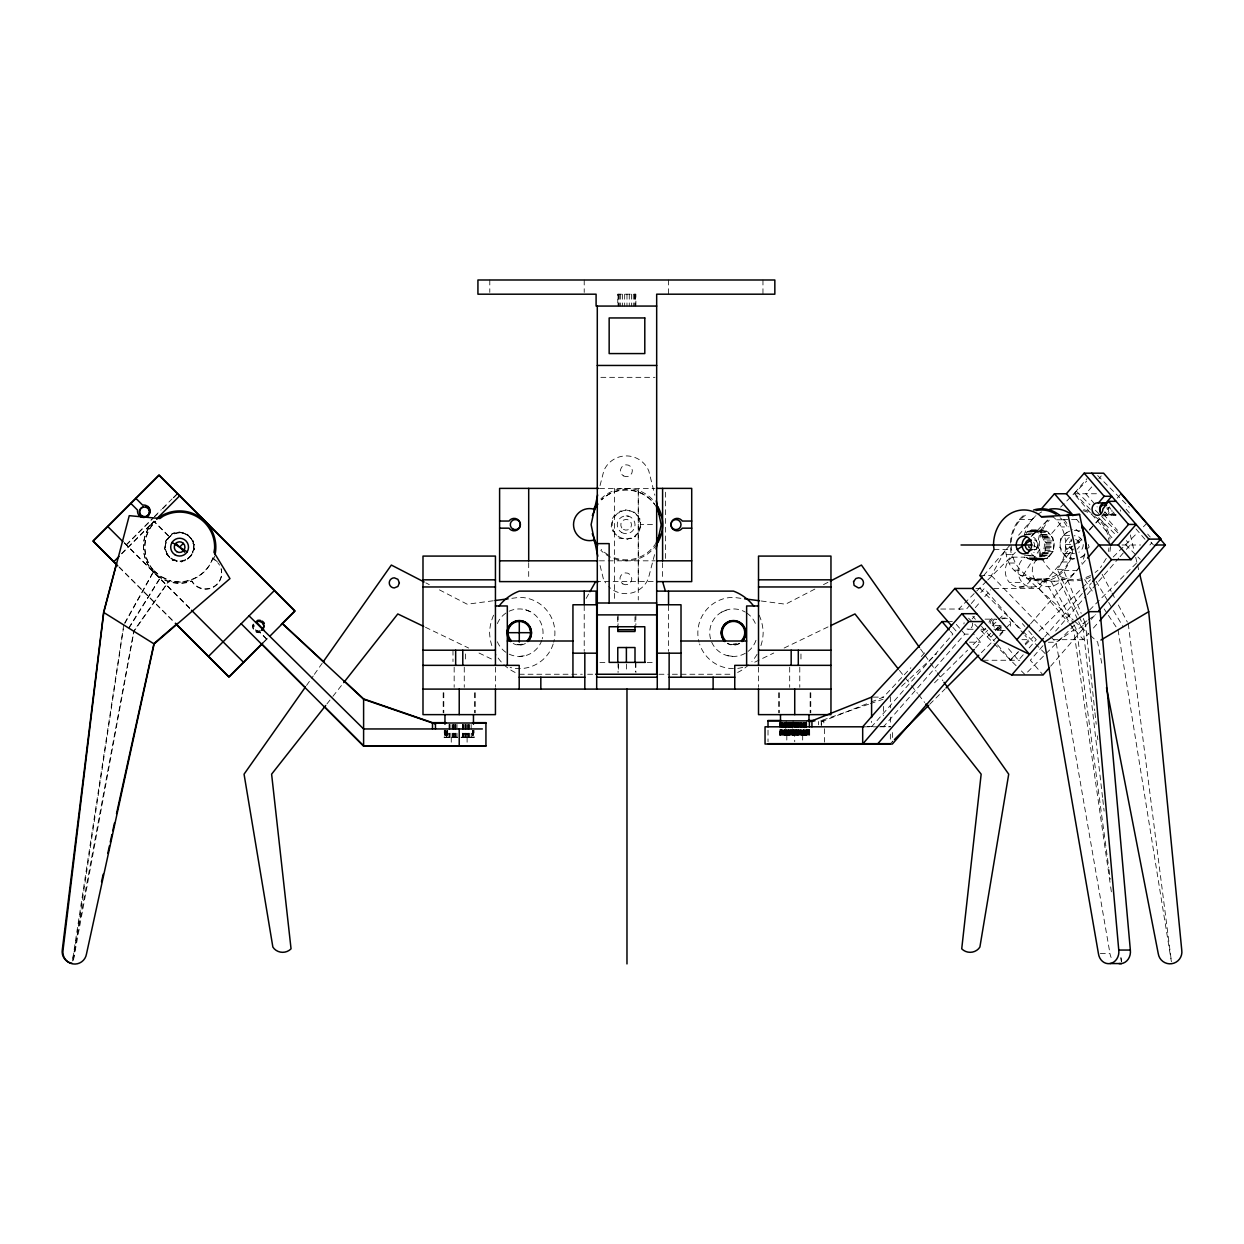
<?xml version="1.0" encoding="UTF-8"?>
<svg xmlns="http://www.w3.org/2000/svg" width="1244" height="1244" viewBox="0 0 1244 1244"><rect width="100%" height="100%" fill="white"/><g stroke="black" fill="none" stroke-linecap="round" stroke-linejoin="round"><path stroke-width="0.75" stroke-dasharray="5 3.75" d="M818.49 724.801L818.49 721.536M821.242 725.174L821.242 720.867M1034.091 557.11L1025.927 557.11L1031.229 559.847L1033.297 558.883L1035.568 559.784L1036.75 558.276L1039.378 558.261L1044.976 551.59L1053.139 551.59L1054.228 542.306L1052.922 540.953L1044.742 540.953L1044.727 537.921L1040.995 534.422L1040.45 532.463L1038.165 531.079L1036.454 531.623L1034.899 529.913L1033.204 531.11L1031.696 530.068L1029.752 531.717L1028.166 531.25L1026.316 533.8M1042.41 553.938L1050.574 553.938L1053.139 551.59M1078.455 615.096L1057.307 569.332C1069.607 554.249 1068.472 529.135 1052.968 516.726M979.821 575.583L991.39 575.583L1005.65 549.553C1007.593 592.035 1073.448 588.536 1071.566 546.194M1041.041 555.633L1049.205 555.633L1050.574 553.938M1044.976 551.59L1046.173 543.193L1044.742 540.953M1108.513 551.465L1108.948 547.842M1084.861 553.642L1084.675 555.011L1080.29 558.432M1052.922 540.953L1052.906 537.921L1049.159 534.422L1048.614 532.463L1046.328 531.079L1044.618 531.623L1043.063 529.913L1041.368 531.11L1039.86 530.068L1037.916 531.717L1036.33 531.25L1030.934 536.537M73.349 960.073L123.327 628.904M123.778 624.612L72.339 961.441L133.839 630.926L169.308 580.264C187.191 585.893 207.701 575.039 213.097 557.079M73.474 960.073L133.979 631.361L169.371 580.653C187.269 586.235 207.748 575.35 213.113 557.39M600.028 485.595L603.869 470.636A24.398 24.398 0 0 1 648.762 470.854L654.873 495.236M654.577 554.606L648.233 578.927A24.398 24.398 0 0 1 608.611 586.546M1038.46 558.774L1046.624 558.774L1049.205 555.633M1079.854 566.284A36.231 31.364 -90 0 1 1046.36 579.984L1043.949 579.051A16.032 13.886 90 0 1 1022.117 582.363L1009.351 582.363A16.032 13.886 -90 0 1 1012.227 557.141L1011.403 554.373A36.231 31.364 -90 0 1 1010.346 544.996M1106.258 558.385L1100.52 567.637M214.606 556.146L213.657 559.287A16.032 16.032 0 0 1 219.535 565.165M124.851 623.384L153.992 571.043C141.116 557.405 141.925 534.22 155.718 521.516M124.711 622.917L153.945 570.623C141.085 556.97 141.94 533.785 155.764 521.112M586.126 598.442L588.987 593.388M128.941 628.22L161.036 576.858L169.371 580.653M128.801 627.769L160.989 576.454L169.308 580.264M1039.875 549.008L1023.283 574.946L1073.323 620.072M306.537 685.46L313.239 675.958M314.359 674.372L322.165 663.285M326.892 703.98L331.697 697.868M332.91 696.345L342.52 684.138M983.693 575.505L1011.108 543.846M1018.587 535.215L1035.988 515.109M970.102 604.911L966.526 609.031L937.059 609.031M971.284 603.542L976.042 598.053M980.785 592.564L984.346 588.459L1023.641 633.834M975.296 607.663L980.039 602.174M984.797 596.685L990.737 589.827M1090.397 512.792L1073.93 493.759L1086.992 478.676M1091.75 486.902L1085.81 493.759L1097.208 506.946M1098.872 478.676L1101.251 475.939M1032.986 555.073A14.259 12.347 -90 0 0 1050.434 555.073A14.259 12.347 -90 0 0 1050.434 534.92L1063.9 519.386L1076.666 519.386L1079.123 522.231M975.56 647.984L980.599 642.168L973.663 634.145M995.262 630.786L999.803 624.364M990.893 637.161L994.391 633.134M993.8 588.459L1038.989 588.459L1073.043 549.117M1078.097 543.301L1081.876 538.932M1089.449 530.177L1094.487 524.362M1095.762 522.9L1109.632 506.883M1117.205 498.129L1120.984 493.759M999.632 635.824L1004.281 630.459M1030.545 623.85L1086.525 559.225M1018.027 652.027L1010.89 660.253L995.682 642.697M1025.149 643.801L1028.71 639.68L1024.916 635.295M1023.221 654.779L1018.463 660.253L1007.22 647.269M1029.161 647.906L1036.283 639.68L1026.144 627.971M1044.711 636.897L1082.56 593.201M1083.819 591.74L1091.392 583.001M1042.985 645.667L1030.343 660.253L1043.078 674.963M1055.612 631.081L1085.95 596.063M1087.209 594.601L1118.791 558.121M1120.066 556.674L1125.12 550.828M1126.38 549.366L1130.174 544.996L1126.364 540.611M1149.907 544.996L1151.726 542.897M1050.667 666.193L1089.884 620.912M1091.144 619.45L1096.197 613.603M1053.233 639.68L1083.353 639.68L1088.391 633.849M1093.445 628.033L1098.483 622.202M972.124 618.952L974.441 616.324M968.314 634.145L964.753 634.145L883.473 726.807L883.473 723.091M871.189 702.005L883.473 697.122L910.857 667.748M921.275 656.552L925.194 652.354M1087.629 548.588L1089.184 547.018L1088.22 544.639L1089.153 542.026M126.282 544.67L153.245 517.722M154.598 516.369L161.331 509.62M162.684 508.283L172.123 498.844M173.46 497.491L177.503 493.448M126.282 545.043L153.245 518.079M154.598 516.726L157.288 514.036M162.684 508.641L168.064 503.245M173.46 497.864L177.503 493.806M121.694 553.456L153.992 521.158L169.526 536.693M121.694 553.829L153.992 521.531L169.526 537.066M263.075 642.604L267.911 637.768M263.868 642.184L267.911 638.141M986.523 581.228L959.077 608.658L961.799 611.379M987.783 579.968L1015.337 552.414M1031.12 536.63L1048.739 519.012A36.231 36.231 0 0 0 1039.362 554L1040.295 556.783A16.032 16.032 0 0 0 1036.967 582.005A16.032 16.032 0 0 0 1062.189 578.678L1064.973 579.626A36.231 36.231 0 0 0 1090.801 576.905M1060.619 507.117L1086.696 481.055M982.169 631.765L986.197 627.738M1064.273 554.715L1073.09 545.883M1076.869 542.104L1084.426 534.547M1089.604 529.369L1094.782 524.191M1096.073 522.9L1099.96 519.012A36.231 36.231 0 0 1 1110.13 538.963M987.207 636.804L992.588 631.423M890.346 743.663L893.068 740.942M929.734 704.275L945.113 688.896M981.345 652.665L1012.787 621.222M1010.315 659.895L1018.541 651.654M1025.398 644.812L1033.64 636.57M1039.004 631.19L1081.005 589.205M1082.358 587.852L1090.475 579.72M1113.224 556.985L1137.918 532.292M1143.407 526.803L1146.144 524.051M1074.396 625.188L1025.009 674.59L1019.66 669.241M1089.495 610.104L1138.898 560.702M934.508 682.832L967.63 650.13M973.15 644.672L987.674 630.335M992.354 625.716L1004.903 613.339M901.558 686.33L908.571 679.83M909.97 678.524L936.592 653.784M1095.109 572.489L1097.986 570.234M1046.624 558.774L1044.913 558.276L1042.97 559.909L1041.461 558.883L1039.968 559.924L1031.229 559.847M1086.945 620.834L1082.529 623.882L1102.557 797.575M1088.407 619.807L1095.762 614.707M1074.334 558.509L1071.939 559.458L1070.555 557.981L1068.596 558.509L1065.968 557.125L1065.315 555.182L1061.054 551.636L1061.039 548.604L1059.546 547.236L1060.79 538.139L1068.549 530.861M1066.683 549.179L1082 540.083A8.91 8.91 0 0 0 1074.241 535.729M814.867 589.081L785.555 604.211L759.509 600.774M823.481 584.633L828.659 581.974M754.735 662.181L773.752 653.022M784.124 648.046L829.048 626.416M1012.227 557.141L1024.994 557.141A16.032 13.886 -90 0 0 1022.117 582.363M1090.553 575.474L1083.819 578.367L1093.445 592.844M721.598 612.11L727.32 609.747M821.258 721.893L869.432 702.704M868.592 704.259L821.46 720.509L821.46 725.33M870.411 703.622L883.1 699.252M1039.393 559.847L1038.196 558.369L1036.501 558.914L1034.215 557.53L1033.655 555.586L1024.356 555.384M1080.103 530.737L1078.113 531.281L1076.324 529.571L1074.365 530.753L1072.623 529.695M1036.003 580.031L1049.781 578.678L1073.09 623.166M1082.016 578.615C1061.21 584.105 1039.206 566.424 1039.315 545.059A35.034 35.034 0 0 1 1049.267 520.163M493.246 600.774L467.2 604.211L437.904 589.081M511.859 598.333L519.292 597.353A35.625 35.625 0 0 1 553.704 642.199M522.371 644.159L519.292 644.563A11.88 11.88 0 0 1 516.229 644.159M519.292 656.443L525.45 655.635M1102.371 515.918L1115.806 514.985M600.852 377.336L654.966 377.336M599.561 488.379L654.982 488.379M1073.93 493.759L1099.96 493.759M1106.507 508.034L1110.301 508.034L1110.426 509.091A6.236 5.396 -90 0 1 1102.324 514.487M1104.299 514.969L1116.179 514.969A5.054 4.37 -90 0 1 1111.809 509.916M1019.52 519.386L1032.302 519.386M1056.56 519.79L1062.5 519.79L1067.43 526.943L1061.49 526.943M640.629 524.61A14.259 14.259 0 0 1 619.263 536.957A14.259 14.259 0 0 1 619.263 512.264A14.259 14.259 0 0 1 640.629 524.61L655.277 524.61M1031.696 530.068L1043.063 529.913M1030.918 530.208L1039.098 530.208M1032.053 530.737L1041.71 530.737M1033.204 531.11L1046.328 531.079M1028.166 531.25L1036.33 531.25M1036.454 531.623L1044.618 531.623M1029.752 531.717L1037.916 531.717M1027.046 531.919L1035.21 531.919M1040.45 532.463L1048.614 532.463M1027.948 533.8L1034.479 533.8M1025.616 534.422L1033.78 534.422M1040.995 534.422L1049.159 534.422M1024.263 534.687L1032.427 534.687M1042.177 534.609L1050.34 534.609M1064.646 535.34L1070.586 535.34M1042.379 535.962L1050.542 535.962M1043.078 536.226L1051.242 536.226M1043.125 537.081L1051.289 537.081M1044.385 537.735L1052.548 537.735M1045.178 538.979L1053.341 538.979M1046.064 542.306L1054.228 542.306M1046.173 543.193L1054.337 543.193M1065.813 544.39L1071.753 544.39L1071.053 538.963M1045.271 544.934L1053.435 544.934M1122.01 544.996L1140.608 544.996M1046.188 546.676L1054.352 546.676M1046.111 547.313L1054.274 547.313M1044.773 548.884L1052.937 548.884M994.065 549.553L1011.59 549.553M1032.225 549.568L1035.63 549.568M1045.24 550.594L1053.419 550.594M1043.358 552.507L1051.522 552.507M1043.327 553.627L1051.491 553.627M1064.911 553.471L1070.851 553.471M1006.303 554.653L1012.243 554.653C1015.586 568.244 1027.404 580.108 1041.943 580.031M1042.239 555.322L1050.418 555.322M1025.476 555.586L1033.655 555.586M1040.108 556.395L1049.003 556.348M1036.75 558.276L1047.541 558.261M1030.032 558.369L1038.196 558.369M1028.337 558.914L1041.461 558.883M1032.053 559.24L1041.71 559.24M1035.817 559.473L1043.98 559.473M1031.805 559.924L1042.97 559.909M599.421 560.826L655.121 560.826M1062.018 561.977L1067.958 561.977M1009.475 563.034L1015.399 563.034M1057.307 569.332L1063.247 569.332L1081.191 613.323M1014.404 570.203L1020.344 570.203M1063.9 570.607L1076.666 570.607M1020.764 575.645L1026.704 575.645M1028.135 578.989L1044.027 578.864M1041.71 581.212L1054.477 581.212M595.658 581.617L655.121 581.617M1019.163 587.059L1031.929 587.059M975.871 588.459L984.346 588.459M1001.404 618.128L1005.199 618.128M985.046 619.154L996.102 619.154M949.421 621.58L952.391 621.58M999.912 625.421L992.339 625.421L992.23 624.364A6.236 5.396 -90 0 1 994.92 618.952M968.112 629.246L973.632 629.246M981.003 629.246L986.523 629.246M993.894 629.246L997.579 629.246M1005.199 630.599L996.708 630.459L997.626 630.599A6.236 5.396 -90 0 0 1002.835 625.965M1021.93 639.68L1028.71 639.68M969.465 642.168L980.599 642.168M1048.365 642.246L1056.078 642.246L1073.712 630.008L1076.682 630.008L1085.499 623.882L1081.907 615.096M983.273 660.253L1019.738 660.253M599.888 662.383L605.564 662.383M647.207 662.383L654.779 662.383M519.292 674.248L582.316 674.248M587.619 674.248L594.399 674.248M658.962 674.248L668.541 674.248M672.366 674.248L731.565 674.248M873.288 697.122L883.473 697.122M820.853 720.867L823.823 720.867L823.823 725.33M867.379 726.449L873.132 726.449M880.783 726.449L890.346 726.449M864.471 726.807L877.704 726.807M879.632 726.807L890.595 726.807M444.963 733.929L455.522 733.929M462.908 733.929L473.466 733.929L473.466 730.072M808.989 733.929L780.486 733.929L780.486 730.072M779.848 735.048L809.751 735.048M444.201 737.194L457.294 737.194M461.135 737.194L474.119 737.194M457.294 737.568L444.201 737.568L444.31 730.29M461.135 737.568L474.119 737.568L474.011 730.29M1100.349 953.557L1109.99 953.557A11.88 10.279 -90 0 0 1112.12 959.202M740.911 598.333L733.478 597.353A35.625 35.625 0 0 0 699.05 642.199M727.32 655.635L733.478 656.443M626.183 515.871L628.5 516.182M1031.587 553.782L1032.52 555.384M525.45 609.747L531.172 612.11M213.486 558.851L213.657 558.929A16.032 16.032 0 0 1 219.535 564.792M1033.64 545.758L1038.398 548.029M425.448 627.256L468.646 648.046M479.018 653.022L492.842 659.678M425.837 582.861L429.273 584.633M1094.689 516.462C1103.257 522.153 1108.497 532.199 1109.119 542.384M153.992 571.043L161.036 576.858M153.945 570.623L160.989 576.454M1060.09 517.737L1062.5 519.79M1074.754 621.362L1089.044 634.253M1090.475 635.544L1097.628 641.997L1102.433 666.706M1097.643 475.55L1129.257 507.163M1076.449 491.302L1089.931 504.784M1095.326 510.18L1100.707 515.56M1102.06 516.913L1118.232 533.101M1074.35 493.401L1090.521 509.573M1098.607 517.675L1116.132 535.2M1125.571 544.623L1140.266 559.333M979.65 588.085L1045.582 654.017M968.594 618.175L992.79 642.37M994.003 643.599L1018.323 667.904M266.745 638.949L260.027 632.232L258.97 632.372A6.236 6.236 0 0 1 253.574 623.026M266.745 639.307L260.027 632.605L258.97 632.745A6.236 6.236 0 0 1 253.574 623.384M124.26 542.664L190.13 608.534M124.26 543.022L190.13 608.891M119.175 566.969L174.067 621.86M119.175 567.326L174.067 622.218M991.39 575.583L1049.345 635.295M1050.682 636.679L1056.078 642.246L1109.99 953.557M1126.147 509.231L1131.216 515.078M1147.683 534.111L1150.218 537.035M1150.933 542.073L1153.483 544.996M1135.974 528.887L1147.372 542.073M1103.552 514.254L1117.485 530.364M1091.672 514.254L1111.949 537.672M1038.989 588.459L1068.145 622.124M1069.405 623.586L1083.353 639.68M1022.35 623.586L1024.885 626.509M972.777 616.246L975.405 619.279M981.532 626.354L994.423 641.235M956.294 624.379L964.753 634.145M952.764 627.163L956.387 631.346M950.463 631.346L952.873 634.145L871.593 726.807L871.593 721.24M899.428 670.407L904.232 676.503M905.445 678.027L910.25 684.138M911.448 685.662L917.466 693.297M918.663 694.821L924.665 702.456M656.568 507.412C645.931 487.928 616.977 483.978 601.49 499.886A35.034 35.034 0 0 1 654.593 504.333M920.56 649.026L923.903 653.769M925.023 655.355L929.486 661.699M930.605 663.285L936.188 671.2M937.292 672.786L942.874 680.701M1104.143 608.938L1107.362 613.774M1108.42 615.376L1118.045 629.868L1171.397 961.783M1096.104 581.259L1107.689 600.79M1108.668 602.423L1112.525 608.938M1113.489 610.555L1123.161 626.836M1043.84 578.678L1070.82 625.032M1071.784 626.696L1073.712 630.008L1110.379 884.966M1102.122 574.23L1111.141 591.32M1112.043 593.03L1114.748 598.162M1118.356 605.004L1127.359 622.093M1073.992 624.877L1076.682 630.008L1108.762 867.706M1057.042 575.023L1077.879 620.025M1078.688 621.751L1081.098 626.945M1079.279 616.853L1082.529 623.882L1085.499 623.882L1094.751 710.728M600.106 565.569L603.34 578.709A24.398 24.398 0 0 0 605.595 582.876M1130.329 534.904L1133.906 549.895M1135.71 557.374L1137.047 563.003M1137.498 564.869L1138.835 570.483M1110.659 886.879L1111.763 894.545M1120.86 957.802L1121.419 961.643L1120.906 957.802M1109.01 869.618L1110.301 879.213M1011.077 545.603L1012.243 554.653M1128.261 623.804L1171.459 961.783M1102.775 799.503L1104.112 811.088M1121.015 957.771L1121.466 961.628L1121.077 957.771M1094.953 712.672L1096.197 724.241M1097.426 735.826L1097.83 739.682M638.265 581.617L638.265 488.379L638.265 599.966M614.412 488.379L614.505 599.966M892.383 732.545L892.383 742.124M890.346 696.749L890.346 707.883M890.346 717.166L890.346 724.583M890.346 734.1L890.346 741.751M883.473 706.39L883.473 715.673M824.43 728.72L824.43 742.124M810.777 692.752L810.777 712.812M810.155 692.752L810.155 712.812M809.642 729.606L809.689 735.422L779.693 735.422L779.693 729.964M809.362 729.606L809.533 735.422M809.269 729.964L809.269 735.422M808.802 729.606L808.973 735.048M808.584 729.606L808.616 735.422M808.476 729.606L808.46 735.048M808.196 729.606L808.118 735.422M807.854 729.606L807.854 735.048M807.356 729.606L807.356 735.048M807.185 729.606L807.185 735.048M806.703 722.686L806.703 728.144M806.703 729.964L806.703 735.422M806.672 720.509L806.672 735.048M806.267 722.329L806.283 728.144M806.267 729.606L806.283 735.422M805.521 722.686L805.521 728.144M805.521 729.964L805.521 735.422M805.241 722.686L805.179 728.144M805.179 729.964L805.241 735.422M804.915 722.329L804.946 728.144M804.915 729.606L804.946 735.422M803.857 722.329L803.873 728.144M803.857 729.606L803.873 735.422M803.733 722.329L803.733 727.787M803.733 729.606L803.733 735.048M803.577 722.686L803.546 728.144M803.577 729.964L803.546 735.422M803.313 722.686L803.313 728.144M803.313 729.964L803.313 735.422M802.691 735.048L802.691 742.248M802.442 722.686L802.442 728.144M802.442 729.964L802.442 735.422M801.836 722.329L801.836 727.787M801.836 729.606L801.836 735.048M801.774 722.686L801.571 728.144M801.774 729.964L801.571 735.422M800.965 653.986L800.965 661.559M800.872 722.329L800.763 727.787M800.763 729.606L800.872 735.048M800.514 722.686L800.576 728.144M800.576 729.964L800.514 735.422M800.048 722.329L800.125 728.144M800.048 729.606L800.125 735.422M799.783 667.173L799.783 687.279M799.192 722.329L799.192 727.787M799.192 729.606L799.192 735.048M798.85 722.686L798.85 728.144M798.85 729.964L798.85 735.422M798.539 722.686L798.539 728.144M798.539 729.964L798.539 735.422M798.353 722.329L798.353 727.787M798.353 729.606L798.353 735.048M798.104 722.329L798.104 727.787M798.104 729.606L798.104 735.048M797.451 722.686L797.451 728.144M797.451 729.964L797.451 735.422M797.311 722.686L797.311 728.144M797.311 729.964L797.311 735.422M796.953 722.329L796.984 727.787M796.953 729.606L796.984 735.048M796.673 722.329L796.673 728.144M796.673 729.606L796.673 735.422M796.424 722.329L796.424 727.787M796.424 729.606L796.424 735.048M796.269 722.686L796.269 728.144M796.269 729.964L796.269 735.422M795.647 722.329L795.647 727.787M795.647 729.606L795.647 735.048M795.149 722.329L795.149 727.787M795.149 729.606L795.149 735.048M794.916 722.686L794.916 728.144M794.916 729.964L794.916 735.422M794.558 722.686L794.729 741.751M794.325 722.329L794.325 727.787M794.325 729.606L794.325 735.048M793.827 722.329L793.827 727.787M793.827 729.606L793.827 735.048M793.066 720.509L793.19 735.422M792.801 722.329L792.801 728.144M792.801 729.606L792.801 735.422M792.521 727.787L792.521 722.329L792.304 728.144M792.521 735.048L792.521 729.606L792.304 735.422M792.148 722.686L792.148 728.144M792.148 729.964L792.148 735.422M791.355 722.329L791.355 727.787M791.355 729.606L791.355 735.048M791.137 722.329L790.92 728.144M791.137 729.606L790.92 735.422M790.78 722.686L790.78 728.144M790.78 729.964L790.78 735.422M790.282 722.329L790.282 727.787M790.282 729.606L790.282 735.048M789.691 667.173L789.691 687.279M789.816 722.329L789.816 727.787M789.816 729.606L789.816 735.048M789.349 722.686L789.349 728.144M789.349 729.964L789.349 735.422M788.96 722.686L788.82 728.144M788.96 729.964L788.82 735.422M788.587 722.329L788.587 727.787M788.587 729.606L788.587 735.048M788.276 722.329L788.276 727.787M788.276 729.606L788.276 735.048M787.639 722.329L787.701 728.144M787.639 729.606L787.701 735.422M787.032 722.686L787.032 728.144M787.032 729.964L787.032 735.422M786.846 735.048L786.783 742.248M786.395 722.329L786.395 727.787M786.395 729.606L786.395 735.048M786.161 720.867L786.068 735.422M785.881 728.144L785.726 722.329L785.586 728.144M785.881 735.422L785.726 729.606L785.586 735.422M785.182 722.329L785.182 727.787M785.182 729.606L785.182 735.048M785.088 722.329L785.088 727.787M785.088 729.606L785.088 735.048M784.653 722.329L784.529 728.144M784.653 729.606L784.529 735.422M784.249 722.686L784.326 728.144M784.249 729.964L784.326 735.422M784.015 722.686L784.015 728.144M784.015 729.964L784.015 735.422M783.409 722.686L783.409 728.144M783.409 729.964L783.409 735.422M782.694 722.329L782.803 727.787M782.694 729.606L782.803 735.048M782.352 722.686L782.352 728.144M782.352 729.964L782.352 735.422M781.59 722.329L781.59 727.787M781.59 729.606L781.59 735.048M781.543 722.686L781.387 728.144M781.387 729.964L781.434 735.422M781.279 722.329L781.263 728.144M781.279 729.606L781.263 735.422M781.014 722.329L780.89 728.144M781.014 729.606L780.921 735.422M780.672 720.509L780.563 735.048M780.486 722.36L780.486 728.144M779.91 720.867L779.786 735.422M779.693 722.686L779.693 728.144M779.319 692.752L779.319 712.812M778.697 692.752L778.697 712.812M768.014 730.15L768.014 741.735M762.961 279.993L762.961 294.19M758.513 667.173L758.513 687.279M668.541 279.993L668.541 294.19M668.541 605.626L668.541 651.374M665.571 492.189L665.571 560.826M662.601 562.723L662.601 579.72M635.886 306.071L635.886 294.19L617.77 294.19L617.77 302.681M635.886 614.878L635.886 625.048M635.886 662.383L635.886 672.553M635.575 294.19L635.575 306.071M635.591 662.383L635.591 671.651M635 294.19L635 302.681M635 616.729L635 626.012M634.689 294.19L634.689 306.071M633.274 294.19L633.274 306.071M631.423 294.19L631.423 306.071M629.277 294.19L629.277 306.071M626.976 294.19L626.976 306.071M626.385 664.078L626.385 672.553M624.675 294.19L624.675 306.071M622.529 294.19L622.529 306.071M620.678 294.19L620.678 306.071M619.263 294.19L619.263 306.071M618.377 294.19L618.377 306.071M618.361 664.234L618.361 671.651M618.066 294.19L618.066 306.071M618.066 614.878L618.066 625.048M618.066 662.383L618.066 672.553M617.77 616.729L617.77 626.012M584.213 279.993L584.213 292.418M584.213 605.626L584.213 651.374M528.7 562.723L528.7 579.72M495.439 667.173L495.439 687.279M489.794 279.993L489.794 292.418M475.255 692.752L475.255 712.812M474.633 692.752L474.633 712.812M473.404 730.29L473.28 737.568M472.938 730.29L472.938 737.568L472.689 730.29M472.362 730.29L472.362 737.568M471.149 724.474L471.258 737.568M469.299 724.474L469.299 737.568M468.864 724.474L468.77 737.568M468.226 724.474L468.35 737.568M467.557 724.474L467.557 737.568M467.106 737.194L467.106 744.036M466.313 724.474L466.313 737.568M465.676 724.474L465.676 737.568M465.458 653.986L465.458 661.559M465.365 724.474L465.365 737.568M464.261 667.173L464.261 687.279M464.136 724.474L464.136 737.568M463.67 724.474L463.67 737.568M462.815 724.474L462.815 737.568M462.597 724.474L462.597 737.568M456.999 724.474L456.999 737.568M455.848 724.474L455.848 737.568M455.599 724.474L455.599 737.568M454.76 724.474L454.76 737.568M454.169 667.173L454.169 687.279M453.904 724.474L453.904 737.568M453.189 724.474L453.189 737.568M452.987 650.208L452.987 661.559M453.08 724.474L453.08 737.568M452.116 724.474L452.116 737.568M451.261 737.194L451.261 744.036M450.095 724.474L450.095 737.568M449.582 724.474L449.582 737.568M449.037 724.474L449.037 737.568M447.684 730.29L447.684 737.568M447.28 730.29L447.28 737.568M446.098 730.29L446.098 737.568M445.818 730.29L445.756 737.568M445.507 730.29L445.476 737.568M445.368 730.29L445.165 737.568M444.963 730.072L444.979 737.568M444.59 730.29L444.59 737.568M443.797 692.752L443.797 712.812M443.191 692.752L443.191 712.812M736.386 643.583A11.289 11.289 0 0 1 733.478 643.972M759.167 615.189A45.655 45.655 0 0 1 763.163 632.683A45.655 45.655 0 0 1 759.167 650.192M757.114 654.22A45.655 45.655 0 0 1 751.874 661.559M748.732 664.794A45.655 45.655 0 0 1 737.614 672.475M755.963 640.318A23.76 23.76 0 0 1 746.664 652.447M745.343 653.255A23.76 23.76 0 0 1 710.977 640.318M710.526 638.841A23.76 23.76 0 0 1 745.343 612.11M746.664 612.934A23.76 23.76 0 0 1 756.414 626.541M736.541 644.159A11.88 11.88 0 0 1 730.399 644.159M493.604 615.189A45.655 45.655 0 0 0 489.607 632.683A45.655 45.655 0 0 0 492.997 648.808M515.14 672.475A45.655 45.655 0 0 1 495.656 654.22M497.351 623.602A23.76 23.76 0 0 1 526.927 610.198A23.76 23.76 0 0 1 542.244 638.841M541.793 640.318A23.76 23.76 0 0 1 497.351 641.78M1084.426 554.715A14.259 14.259 0 0 1 1078.035 558.4M1074.35 558.883A14.259 14.259 0 0 1 1070.664 530.861M1074.35 530.379A14.259 14.259 0 0 1 1081.471 532.292M1063.9 519.386A36.231 31.364 -90 0 1 1068.876 526.881M1072.903 548.775A36.231 31.364 -90 0 1 1033.593 579.984L1031.183 579.051A16.032 13.886 90 0 1 1009.351 582.363M1010.377 543.115A36.231 31.364 -90 0 1 1026.02 513.616M1076.666 519.386A36.231 31.364 -90 0 1 1078.859 522.2M1084.784 554.373A36.231 31.364 -90 0 1 1081.642 563.112M1024.17 535.62A36.231 31.364 -90 0 1 1041.71 511.906M1032.986 534.92A14.259 12.347 -90 0 1 1050.434 534.92M1002.493 618.952A6.236 5.396 -90 0 1 1009.475 620.554A6.236 5.396 -90 0 1 1009.008 628.764M1025.896 532.65A14.259 12.347 -90 0 1 1044.4 544.996A14.259 12.347 -90 0 1 1025.896 557.343M999.958 625.343A5.054 5.054 0 0 1 993.629 628.655M990.1 623.617A5.054 5.054 0 0 1 995.356 618.797M1113.784 512.077A5.054 5.054 0 0 1 1105.045 512.077M260.323 630.801A5.054 5.054 0 0 1 253.885 624.877M260.323 631.159A5.054 5.054 0 0 1 253.885 625.25M1075.671 539.445A5.349 5.349 0 0 1 1077.071 549.226M1073.028 549.801A5.349 5.349 0 0 1 1071.613 540.036M1083.26 544.514A8.91 8.91 0 0 1 1078.89 552.289M1074.458 553.533A8.91 8.91 0 0 1 1069.793 536.973M1082.995 510.678A35.034 35.034 0 0 1 1091.486 514.083M972.559 623.104A5.054 4.37 -90 0 1 966.977 629.013M963.929 623.99A5.054 4.37 -90 0 1 964.116 622.684M1001.451 626.898A5.054 4.37 -90 0 1 995.418 628.469L994.547 627.614A5.054 4.37 -90 0 1 996.802 619.279M1108.093 507.397A5.054 4.37 -90 0 1 1103.164 514.798M1120.549 509.916A5.054 4.37 -90 0 1 1120.409 511.222M153.992 521.531A36.231 36.231 0 0 0 188.979 582.13L191.763 581.197A16.032 16.032 0 0 0 221.137 569.021M1034.37 539.803A5.349 4.634 -90 0 1 1034.526 550.128M1033.795 542.244A5.349 4.634 -90 0 1 1033.888 547.593M1011.185 541.949A35.034 30.338 90 0 1 1028.586 513.243M1033.577 537.206A8.91 7.713 -90 0 1 1033.811 552.631M153.992 521.158A36.231 36.231 0 0 0 188.979 581.772L191.763 580.824A16.032 16.032 0 0 0 221.137 568.663M1110.519 546.52A36.231 36.231 0 0 1 1109.772 552.165M1083.726 509.636A36.231 36.231 0 0 1 1092.465 513.259M1114.655 513.134A6.236 6.236 0 0 1 1104.843 511.844M1001 625.608A6.236 6.236 0 0 1 994.982 630.226M988.964 622.373A6.236 6.236 0 0 1 994.982 617.755M656.77 544.328A36.231 36.231 0 0 1 600.774 550.221M600.774 498.999A36.231 36.231 0 0 1 654.531 501.814M656.397 542.446A35.034 35.034 0 0 1 611.737 556.721M608.471 555.042A35.034 35.034 0 0 1 601.256 549.428M739.558 643.226A12.176 12.176 0 0 1 727.382 643.226M522.449 644.439A12.176 12.176 0 0 1 516.151 644.439M525.388 643.521A12.176 12.176 0 0 1 513.212 643.521M553.191 643.988A35.625 35.625 0 0 1 510.071 667.406M739.558 643.521A12.176 12.176 0 0 1 727.382 643.521M742.699 667.406A35.625 35.625 0 0 1 737.194 668.417M733.478 668.619A35.625 35.625 0 0 1 699.579 643.988M614.178 531.826L614.567 534.36L616.558 534.811L617.086 536.77L619.621 538.325L624.986 538.496L626.665 539.678L629.448 538.263L632.216 538.528L633.18 536.739L635.482 536.77L636.15 534.376L638.141 533.847L639.696 531.297L639.229 529.291L641.158 524.097L639.634 521.469L639.898 518.701L634.409 512.201L625.452 509.76L622.84 511.3L620.072 511.035L619.108 512.823L616.558 513.212L616.122 515.187L614.147 515.716L612.592 518.25L611.224 526.647L612.67 528.094L612.406 530.861L614.178 531.826M168.406 538.17L165.934 540.891L164.721 549.195L166.245 550.797L165.965 553.502L172.294 560.282L175.342 560.344L177.55 562.024L179.307 561.013L181.671 562.024L183.101 560.577L185.045 561.153L192.742 554.451L192.82 551.419L194.499 549.195L193.489 547.438L194.499 545.074L193.038 543.659L193.629 541.7L187.004 534.189L177.97 532.043L176.15 533.707L174.176 533.132L171.516 534.469L168.406 538.17M168.422 537.797L165.95 540.502L164.721 548.806L166.23 550.408L165.95 553.113L172.278 559.893L175.311 559.971L177.519 561.666L179.291 560.655L181.655 561.666L183.07 560.22L185.014 560.795L192.727 554.109L192.804 551.076L194.499 548.868L193.489 547.096L194.499 544.732L193.053 543.317L193.629 541.358L187.02 533.847L177.985 531.67L176.166 533.334L174.191 532.759L171.532 534.08L168.422 537.797M804.37 727.787L804.37 722.329L804.277 727.787M804.37 735.048L804.37 729.606L804.277 735.048M446.767 737.568L446.767 730.29L446.596 737.568M172.481 559.489A14.259 14.259 0 0 0 193.862 547.142A14.259 14.259 0 0 0 172.481 534.796A14.259 14.259 0 0 0 172.481 559.489M172.481 559.116A14.259 14.259 0 0 0 193.862 546.769A14.259 14.259 0 0 0 172.481 534.438A14.259 14.259 0 0 0 172.481 559.116M623.415 475.877A5.94 5.94 0 0 0 632.356 470.776A5.94 5.94 0 0 0 623.462 465.583A5.94 5.94 0 0 0 623.415 475.877M622.886 583.949A5.94 5.94 0 0 0 631.812 578.849A5.94 5.94 0 0 0 622.933 573.655A5.94 5.94 0 0 0 622.886 583.949M621.658 532.479A8.91 8.91 0 0 0 635.046 524.828A8.91 8.91 0 0 0 621.736 517.038A8.91 8.91 0 0 0 621.658 532.479M623.446 529.4A5.349 5.349 0 0 0 631.486 524.812A5.349 5.349 0 0 0 623.493 520.132A5.349 5.349 0 0 0 623.446 529.4"/><path stroke-width="1.5" d="M435.462 728.953L435.462 722.655M103.765 612.483L63.024 950.229A11.88 11.88 0 0 0 72.774 963.898A11.88 11.88 0 0 0 86.442 954.148L154.132 643.957L229.969 578.615L213.968 552.289L214.621 548.371A35.034 35.034 0 0 0 163.166 516.198L159.916 518.515L129.252 515.669L103.765 612.483L154.132 643.957M597.633 494.957L591.102 524.61L597.804 556.192M656.039 548.993L661.186 524.952L656.272 500.865M101.541 881.778L103.205 874.205M107.777 853.415L109.441 845.842M110.281 842.064L111.944 834.506M112.769 830.728L114.432 823.155M116.516 813.7L153.961 643.552L177.332 623.477M116.47 563.61L103.656 611.986L62.309 949.654A11.88 11.88 0 0 0 72.043 963.354M595.005 506.495L593.715 509.123A16.032 16.032 0 0 0 573.531 524.61A16.032 16.032 0 0 0 593.715 540.098L595.005 542.726M592.346 515.545L595.892 507.117A35.034 35.034 0 0 1 597.897 504.053M656.397 542.446L659.942 534.018M589.936 591.709L595.658 581.617M262.36 629.899L263.293 628.687M305.418 687.046L244.057 774.172L272.856 947.026L274.255 948.845A11.88 11.88 0 0 0 291.049 948.845L271.612 774.172L325.695 705.503M323.284 661.699L391.347 565.056L424.111 581.974M343.717 682.614L397.8 613.945L423.722 626.416M973.306 588.459L954.879 588.459L937.059 609.031L951.567 625.779M982.449 576.936L972.481 588.459L1029.565 654.375L999.243 639.68L954.879 588.459M1040.917 509.418L1054.477 493.759L1066.357 493.759L1110.721 544.996L1128.541 524.424L1136.114 524.424L1118.294 544.996L1098.841 544.996L1087.489 558.105M1066.357 493.759L1084.177 473.187L1103.615 473.187L1160.714 539.118L1098.732 610.695M877.533 744.036L983.569 621.58L968.734 621.58L862.683 744.036L862.683 726.807L961.892 613.696L976.742 613.696M1098.359 502.996L1104.174 496.278L1111.747 496.278L1105.932 502.996L1097.441 502.856A6.236 5.396 -90 0 0 1092.045 509.091A6.236 5.396 -90 0 0 1097.441 515.327A6.236 5.396 -90 0 0 1102.853 509.091L1108.544 501.332L1116.117 501.332M974.301 649.446L892.383 744.036L765.044 744.036L765.044 726.807L863.896 726.807M965.748 642.168L981.423 660.253L999.243 639.68M1016.846 639.68L1029.457 625.11M981.423 660.253L1011.745 674.963L1043.452 638.359M1092.652 581.539L1111.576 559.691L1131.014 559.691L1148.834 539.118L1160.714 539.118M1049.392 667.655L1043.078 674.963L1011.745 674.963M1099.743 620.74L1165.348 544.996L1120.984 493.759M809.377 721.893L871.593 697.122L942.003 621.58L947.944 621.58M113.686 561.837L119.02 556.488M156.697 518.826L179.602 495.905M179.602 547.142L183.381 543.364M208.37 656.521L274.302 590.605M262.515 643.164L228.943 676.736L175.435 623.228M281.284 624.395L294.875 610.82L159.03 474.975L93.113 540.891L116.438 564.216M262.671 643.381L228.943 677.109L175.435 623.586M269.761 636.29L294.875 611.177L159.03 475.332L93.113 541.264L117.807 565.958M894.42 739.589L928.677 705.332M946.124 687.885L978.779 655.23M255.72 622.42L256.108 622.078A5.054 5.054 0 0 1 262.531 629.759M261.52 630.241L263.293 628.313A5.054 5.054 0 0 0 258.596 620.943M1017.281 549.584L1030.514 540.409M1121.684 963.556L1110.114 963.556A11.88 10.279 -90 0 1 1098.421 953.557L1044.494 642.246L1088.578 611.659L1100.162 611.659L1130.345 950.058A11.88 10.279 -90 0 1 1119.009 963.602M1100.924 640.038L1148.694 611.675L1139.737 574.23M830.386 581.072L861.423 565.056L919.44 647.44M830.774 625.592L854.97 613.945L898.23 668.883M495.112 600.541L508.127 598.815M516.229 621.207L519.292 620.803A11.88 11.88 0 0 1 529.586 626.743L531.172 632.683A11.88 11.88 0 0 1 527.689 641.08M1044.494 642.246L979.821 575.583L994.065 549.553L993.552 545.603A35.034 30.338 90 0 1 1038.6 514.347L1041.384 516.726L1079.559 514.41L1100.162 611.659M1066.264 515.56L1079.559 514.41M656.677 306.071L596.094 306.071L596.094 294.19L477.929 294.19L477.929 279.993L774.841 279.993L774.841 294.19L656.677 294.19L656.677 674.248M597.291 365.456L656.677 365.456M598.566 488.379L499.606 488.379L499.606 581.617L598.566 581.617M656.785 488.379L691.711 488.379L691.711 581.617L656.77 581.617M1041.384 516.726L1052.968 516.726M499.606 521.049L509.091 521.049L509.745 520.194A6.236 6.236 0 0 1 518.561 520.194A6.236 6.236 0 0 1 518.561 529.011A6.236 6.236 0 0 1 509.745 529.011L509.091 528.171L499.606 528.171M691.711 521.049L682.21 521.049L681.572 520.194A6.236 6.236 0 0 0 672.74 520.194A6.236 6.236 0 0 0 672.74 529.011A6.236 6.236 0 0 0 681.572 529.011L682.21 528.171L691.711 528.171M597.291 543.612L609.156 543.612L609.156 602.998M961.021 544.996L1032.053 544.996M1155.178 544.996L1165.348 544.996M499.606 560.826L597.649 560.826M656.863 560.826L691.711 560.826M422.991 579.828L495.439 579.828M758.513 579.828L830.961 579.828M422.991 586.966L495.439 586.966M758.513 586.966L830.961 586.966M656.677 591.118L733.478 591.118A45.655 45.655 0 0 1 753.786 606.155M597.291 602.998L656.677 602.998M495.439 605.968L507.319 605.968L507.319 665.353M758.513 605.968L746.633 605.968L746.633 665.353M597.291 614.878L656.677 614.878M617.77 629.713L635 629.713M508.018 632.683L530.582 632.683M507.319 641.002L572.94 641.002M681.012 641.002L746.633 641.002M422.991 650.208L495.439 650.208M758.513 650.208L830.961 650.208M572.94 653.178L596.685 653.178M657.267 653.178L681.012 653.178M645.309 662.383L609.156 662.383L609.156 626.743L644.796 626.743L644.796 662.383M422.991 665.353L519.199 665.353L519.199 689.098M830.961 665.353L734.753 665.353L734.753 689.098M595.721 674.248L657.05 674.248M519.199 677.218L584.82 677.218M596.685 677.218L657.267 677.218M669.132 677.218L734.753 677.218M422.991 689.098L830.961 689.098M781.372 720.509L768.014 720.509L768.014 726.807M807.854 720.509L813.638 720.509M768.014 720.867L814.913 720.867M446.098 722.655L432.492 722.655L363.606 698.895L343.982 680.67M472.58 722.655L485.938 722.655L485.938 746.182L363.606 746.182L241.165 623.726M485.938 723.013L432.492 723.013L432.492 728.953M482.361 728.953L363.606 728.953L249.049 615.842M768.014 743.663L890.346 743.663M485.938 745.809L363.606 745.809L325.275 707.478M1110.114 963.556A11.88 10.279 -90 0 0 1118.76 950.058L1130.345 950.058M140.805 516.307L146.543 516.851M744.627 598.815L759.509 600.774M1105.932 502.996L1105.014 502.856A6.236 5.396 -90 0 0 1100.023 506.712A6.236 5.396 -90 0 0 1101.204 513.508A5.054 4.37 -90 0 1 1106.491 505.546M282.31 623.726L363.606 699.268L435.462 724.039M172.061 542.415L187.16 551.854M282.31 623.368L324.357 662.43M264.241 630.475L256.108 621.72A5.054 5.054 0 0 1 257.306 621.16M1149.86 527.767L1160.854 538.745M135.938 498.424L142.656 505.142L143.713 505.002A6.236 6.236 0 0 1 149.949 511.237A6.236 6.236 0 0 1 143.713 517.473A6.236 6.236 0 0 1 137.478 511.237L137.618 510.18L130.9 503.478M175.824 543.364L184.641 552.181M261.567 643.77L305.2 687.403M107.808 526.57L122.892 541.653M191.498 610.26L243.637 662.399M1091.75 473.187L1148.834 539.118M1084.177 473.187L1104.174 496.278M1108.544 501.332L1128.541 524.424M1118.294 544.996L1131.014 559.691M1054.477 493.759L1072.966 515.109M1081.596 525.077L1111.576 559.691M961.892 613.696L968.734 621.58M942.003 621.58L949.25 629.962M925.878 703.98L981.158 774.172L961.721 948.845A11.88 11.88 0 0 0 978.515 948.845L979.899 947.026L1008.713 774.172L943.994 682.287M656.568 507.412L660.035 515.871M592.253 533.676L595.721 542.151A35.034 35.034 0 0 0 597.695 545.23M662.601 581.617L665.307 590.791M1067.974 514.41L1088.578 611.659L1118.76 950.058M1106.491 687.605L1158.257 953.65A11.88 11.88 0 0 0 1171.708 963.711A11.88 11.88 0 0 0 1181.769 950.26L1148.694 611.675M871.593 697.122L871.593 717.524M811.943 720.867L811.943 726.807M809.377 720.867L809.377 726.807M808.989 714.631L808.989 720.432M798.306 650.208L798.306 665.353M794.729 689.098L794.729 714.631M791.168 650.208L791.168 665.353M780.486 714.631L780.486 720.432M758.513 665.353L758.513 556.084L830.961 556.084L830.961 714.631L758.513 714.631L758.513 689.098M713.123 677.218L713.123 689.098M681.012 677.218L681.012 604.771L657.267 604.771L657.267 689.098M669.132 653.178L669.132 689.098M668.541 591.118L668.541 604.646M662.601 488.379L662.601 560.826M635 626.152L635 631.501L617.77 631.501L617.77 626.152M635 662.383L635 647.533L617.77 647.533L617.77 662.383M626.976 689.098L626.976 963.929M626.385 647.533L626.385 662.383M597.291 306.071L597.291 674.248M596.685 689.098L596.685 604.771L572.94 604.771L572.94 677.218M596.094 604.6L596.094 591.118L519.292 591.118A45.655 45.655 0 0 0 498.984 606.155M584.82 653.178L584.82 689.098M584.213 591.118L584.213 604.646M540.829 677.218L540.829 689.098M528.7 488.379L528.7 560.826M519.292 621.409L519.292 642.091M495.439 665.353L495.439 556.084L422.991 556.084L422.991 714.631L495.439 714.631L495.439 689.098M473.466 714.631L473.466 724.288M462.784 650.208L462.784 665.353M459.223 689.098L459.223 714.631M459.223 728.953L459.223 746.182M455.662 650.208L455.662 665.353M444.963 714.631L444.963 724.288M363.606 699.268L363.606 746.182M511.315 640.66A11.289 11.289 0 0 1 511.315 624.706A11.289 11.289 0 0 1 527.269 624.706A11.289 11.289 0 0 1 527.269 640.66M725.485 640.66A11.289 11.289 0 0 1 725.485 624.706A11.289 11.289 0 0 1 741.455 624.706A11.289 11.289 0 0 1 741.455 640.66M744.938 635.762A11.88 11.88 0 0 1 741.875 641.08M725.065 641.08A11.88 11.88 0 0 1 736.541 621.207M739.402 622.404A11.88 11.88 0 0 1 744.938 629.619M510.895 641.08A11.88 11.88 0 0 1 507.816 635.762M507.412 632.683A11.88 11.88 0 0 1 513.352 622.404M1033.593 510.009A36.231 31.364 -90 0 1 1060.152 515.685M1049.563 509.216A36.231 31.364 -90 0 1 1072.919 515.685M1081.642 526.881A36.231 31.364 -90 0 1 1085.67 548.775M145.843 506.821A5.054 5.054 0 0 1 148.674 514.596A5.054 5.054 0 0 1 140.401 514.596A5.054 5.054 0 0 1 143.231 506.821M156.806 518.997A36.231 36.231 0 0 1 215.041 554.684M257.352 620.476A6.236 6.236 0 0 1 260.587 620.476M262.095 621.098A6.236 6.236 0 0 1 264.366 623.384M1032.225 549.568A5.349 4.634 -90 0 1 1025.258 545.789A5.349 4.634 -90 0 1 1030.949 539.803M1027.964 553.642A8.91 7.713 -90 0 1 1022.21 546.318A8.91 7.713 -90 0 1 1025.865 537.361M1036.143 510.491A35.034 30.338 90 0 1 1056.125 514.347M1029.286 547.749A5.349 4.634 -90 0 1 1028.804 546.474M1029.923 541.28A5.349 4.634 -90 0 1 1030.872 540.409M197.718 515.405A36.231 36.231 0 0 1 210.982 528.669M148.114 506.463A6.236 6.236 0 0 1 145.315 516.898M142.096 516.898A6.236 6.236 0 0 1 140.588 516.276M657.749 506.495A36.231 36.231 0 0 1 657.749 542.726M724.863 641.298A12.176 12.176 0 0 1 724.863 624.084A12.176 12.176 0 0 1 742.077 624.084A12.176 12.176 0 0 1 742.077 641.298M510.693 641.298A12.176 12.176 0 0 1 510.693 624.084A12.176 12.176 0 0 1 527.907 624.084A12.176 12.176 0 0 1 527.907 641.298M507.117 632.978A12.176 12.176 0 0 1 523.957 621.736A12.176 12.176 0 0 1 527.907 641.593M510.693 641.593A12.176 12.176 0 0 1 507.536 636.135M745.234 636.135A12.176 12.176 0 0 1 742.077 641.593M724.863 641.593A12.176 12.176 0 0 1 727.382 622.435A12.176 12.176 0 0 1 745.234 629.837M399.371 582.876L397.893 586.453L394.317 587.93A5.054 5.054 0 0 1 389.263 582.876A5.054 5.054 0 0 1 394.317 577.822L397.893 579.315L399.371 582.876M853.571 581.57L854.084 585.395L858.453 587.93A5.054 5.054 0 0 0 863.491 582.876A5.054 5.054 0 0 0 858.453 577.822L855.919 578.507L853.571 581.57M644.796 317.951L609.156 317.951L609.156 353.576L644.796 353.576L644.796 317.951M140.961 515.638A5.054 5.054 0 0 0 149.404 513.368A5.054 5.054 0 0 0 143.231 507.194A5.054 5.054 0 0 0 140.961 515.638M1029.441 551.185A8.91 7.713 -90 0 0 1025.756 536.351A8.91 7.713 -90 0 0 1016.488 547.453A8.91 7.713 -90 0 0 1029.441 551.185M176.772 551.667A5.349 5.349 0 0 0 184.952 547.329A5.349 5.349 0 0 0 177.099 542.415A5.349 5.349 0 0 0 176.772 551.667M174.891 554.7A8.91 8.91 0 0 0 188.513 547.453A8.91 8.91 0 0 0 175.42 539.274A8.91 8.91 0 0 0 174.891 554.7M512.792 528.98A5.054 5.054 0 0 0 520.365 524.61A5.054 5.054 0 0 0 512.792 520.241A5.054 5.054 0 0 0 512.792 528.98M673.471 528.98A5.054 5.054 0 0 0 681.028 524.61A5.054 5.054 0 0 0 673.471 520.241A5.054 5.054 0 0 0 673.471 528.98"/></g></svg>
